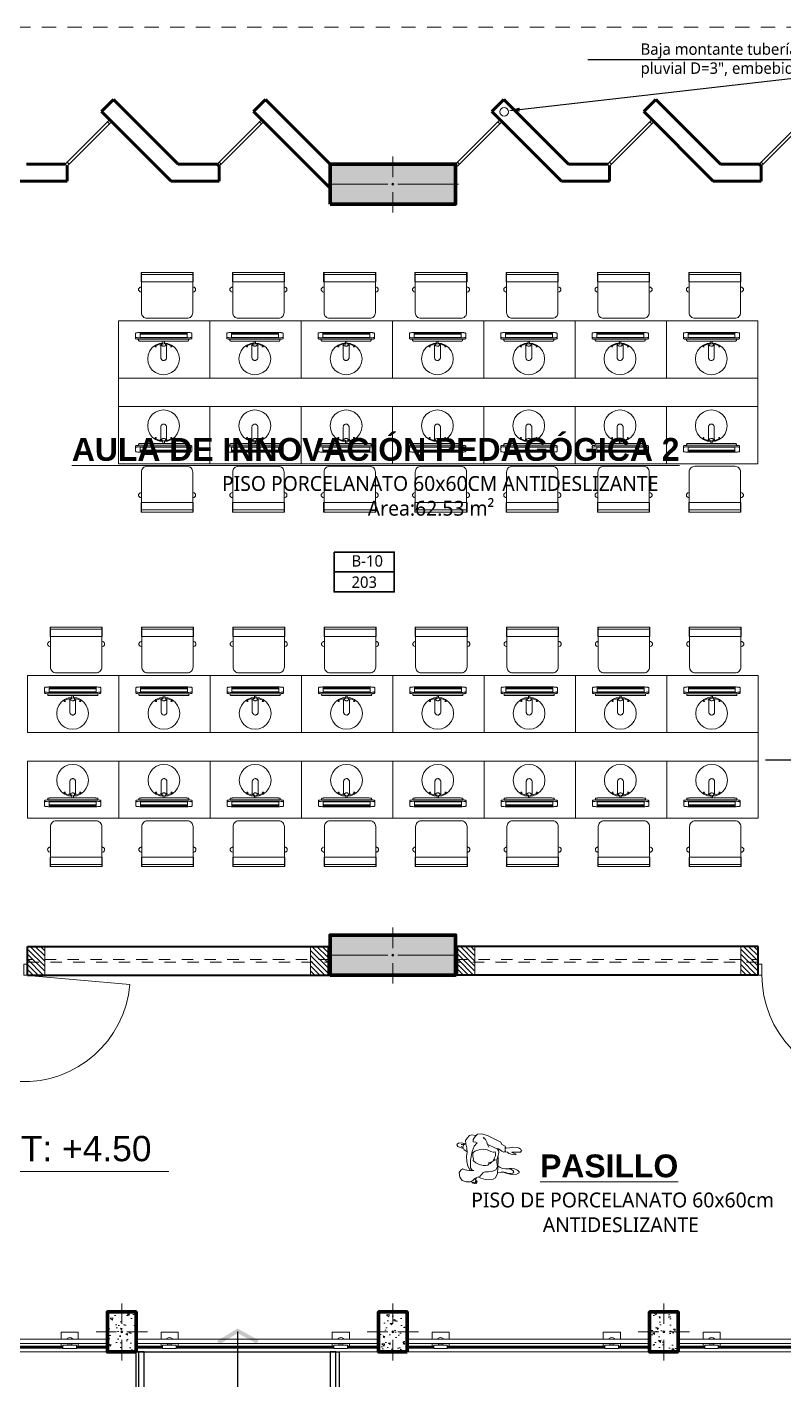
# Model space of a CAD drawing. Header units: metres. Extents: x 28 to 148, y 23 to 113.
# Drawn here: x 73.47 to 80.11, y 80.05 to 91.9 of the extents above; entities that cross this region are included whole.
import ezdxf
from ezdxf import colors
from ezdxf.entities.mleader import LeaderData, LeaderLine
from ezdxf.math import Vec2, Vec3

# ---------------------------------------------------------------- set-up
doc = ezdxf.new("R2010")
doc.units = ezdxf.units.M
doc.linetypes.add('DASHED2', pattern=[0.375, 0.25, -0.125])
doc.linetypes.add('HIDDEN2', pattern=[0.1875, 0.125, -0.0625])
for name, color, linetype, lineweight in [('05', 152, 'Continuous', 50), ('A-FLOR-HRAL', 11, 'Continuous', 9), ('COLUMNAS 50', 32, 'Continuous', 70), ('COLUMNETASSS', 211, 'Continuous', 20), ('Equipamiento SR', 23, 'Continuous', 0), ('GRAFO 0 BLANCO', 7, 'Continuous', 0), ('GRAFO 4', 7, 'Continuous', 30), ('GRAFO01', 7, 'Continuous', 0), ('I.S. CANALETAS', 12, 'Continuous', 0), ('letras sr', 7, 'Continuous', 5), ('Muebles fijos El', 101, 'Continuous', 0), ('muro bajo', 191, 'Continuous', 40), ('Muros el', 144, 'Continuous', 60), ('PERSONAS', 8, 'Continuous', 0), ('proyecciones', 1, 'DASHED2', 5), ('Puertas El', 21, 'Continuous', 15), ('TEXTO 100', 7, 'Continuous', 20), ('texturas', 252, 'Continuous', 0), ('Vanos', 140, 'Continuous', 5)]:
    doc.layers.add(name, color=color, linetype=linetype, lineweight=lineweight)
doc.styles.add('Generales', font='trebuc.ttf', dxfattribs={"height": 0.1})
doc.styles.add('JOS', font='arial.ttf', dxfattribs={"height": 1})
doc.styles.add('Santa Rosa 1 50', font='trebuc.ttf')
pattern_1 = [(315, (-56.79581, -66.131333), (0.0224506403, 0.0224506403), [])]

# ---------------------------------------------------------------- blocks, each defined once
blk = doc.blocks.new('A$C5A0F33B4')
at = {"layer": 'Puertas El', "linetype": 'Continuous'}
blk.add_line((1.12, 1.16), (1.218, 2.276), dxfattribs=at)
at = {"layer": 'Puertas El', "linetype": 'ByBlock'}
for p, q in [((1.005, 1.16), (1.005, 1.2)), ((1.005, 1.2), (1.12, 1.2)), ((1.12, 1.2), (1.005, 1.2)), ((1.12, 1.16), (1.005, 1.16)), ((1.12, 1.2), (1.12, 1.16)), ((1.005, 0), (1.005, 0.04)), ((1.005, 0.04), (1.12, 0.04)), ((1.12, 0), (1.005, 0)), ((1.12, 0), (1.005, 0)), ((1.12, 0), (1.005, 0)), ((1.12, 0.04), (1.12, 0))]:
    blk.add_line(p, q, dxfattribs=at)
blk.add_arc((1.12, 1.16), 1.12, 270, 85, dxfattribs=at)
blk = doc.blocks.new('Columna 1.10 x0.30')
at = {"true_color": 0xc7c8ca}
h = blk.add_hatch(color=9, dxfattribs=at)
h.dxf.hatch_style = 1
h.paths.add_polyline_path([(-234.849, 113.807), (-235.949, 113.807), (-235.949, 113.457), (-234.849, 113.457)])
h.paths.add_polyline_path([(-235.391, 113.632, -1), (-235.408, 113.632, -1)], flags=16)
at = {"layer": 'COLUMNAS 50', "color": 1, "linetype": 'Continuous', "lineweight": 5}
for p, q in [((-235.399, 113.873), (-235.399, 113.693)), ((-235.974, 113.632), (-235.444, 113.632)), ((-234.824, 113.632), (-235.354, 113.632)), ((-235.399, 113.562), (-235.399, 113.382))]:
    blk.add_line(p, q, dxfattribs=at)
at = {"layer": 'COLUMNAS 50', "linetype": 'Continuous'}
blk.add_lwpolyline([(-235.949, 113.457), (-234.849, 113.457), (-234.849, 113.807), (-235.949, 113.807)], close=True, dxfattribs=at)
at = {"layer": 'COLUMNAS 50', "color": 1, "linetype": 'Continuous', "lineweight": 5}
blk.add_circle((-235.399, 113.632), 0.00871, dxfattribs=at)
blk.add_point((-235.399, 113.632), dxfattribs=at)
blk = doc.blocks.new('columna pasillos')
at = {"layer": 'GRAFO 0 BLANCO'}
h = blk.add_hatch(dxfattribs=at)
h.set_pattern_fill('AR-CONC', color=256, scale=0.024, angle=-90)
h.set_pattern_definition([(320, (0, 0), (-0.015060515, -0.17214244), [0.018, -0.198]), (265, (0, 0), (0.18052611, 0.03330032), [0.0144, -0.1584]), (10.45144, (-0.00126, -0.01435), (0.1654656, -0.13884213), [0.01529765, -0.16827411]), (316.1842, (0.048, -7e-10), (-0.03972463, -0.25613792), [0.027, -0.297]), (6.63563, (0.0447, -0.02134), (0.23378846, -0.22431887), [0.02294648, -0.2524113]), (261.18416, (0.048, -7e-10), (0.23378846, -0.22431887), [0.0216, -0.2376]), (291, (0.036, -0.024), (-0.096628536, -0.14325769), [0.018, -0.198]), (236, (0.036, -0.024), (0.17403601, -0.05839568), [0.0144, -0.1584]), (341.45144, (0.02795, -0.03594), (0.07740747, -0.20165337), [0.01529765, -0.16827411]), (307.5, (0, 0), (0.079894525, -0.002918366), [0, -0.15648, 0, -0.1608, 0, -0.159]), (277.5, (0, 0), (0.09465881, -0.06313669), [0, -0.09168, 0, -0.15288, 0, -0.0606]), (237.5, (7e-10, 0.05352), (-0.005413171, -0.128117385), [0, -0.06, 0, -0.1872, 0, -0.2484]), (227.5, (1e-09, 0.07752), (0.024025194, -0.13996468), [0, -0.078, 0, -0.12432, 0, -0.1764])])
h.paths.add_polyline_path([(-235.535, 35.024), (-235.785, 35.024), (-235.785, 34.674), (-235.535, 34.674)])
h.paths.add_polyline_path([(-235.651, 34.849, -1), (-235.668, 34.849, -1)], flags=16)
at = {"layer": 'COLUMNAS 50', "color": 1, "linetype": 'Continuous', "lineweight": 9}
for p, q in [((-235.66, 35.099), (-235.66, 34.919)), ((-235.705, 34.849), (-235.885, 34.849)), ((-235.615, 34.849), (-235.435, 34.849)), ((-235.66, 34.779), (-235.66, 34.599))]:
    blk.add_line(p, q, dxfattribs=at)
at = {"layer": 'COLUMNAS 50', "linetype": 'Continuous'}
blk.add_lwpolyline([(-235.785, 35.024), (-235.535, 35.024), (-235.535, 34.674), (-235.785, 34.674)], close=True, dxfattribs=at)
at = {"layer": 'COLUMNAS 50', "color": 1, "linetype": 'Continuous', "lineweight": 9}
blk.add_circle((-235.66, 34.849), 0.00871, dxfattribs=at)
blk.add_point((-235.66, 34.849), dxfattribs=at)
blk = doc.blocks.new('A$C0FE24BB8')
at = {"color": 0, "linetype": 'ByBlock'}
for points in [[(0.266, 0.107), (0.242, 0.069), (0.212, 0.054), (0.197, 0.043), (0.182, 0.024), (0.16, 0.008), (0.125, 0.003), (0.09, 0.011), (0.066, 0.035), (0.054, 0.076), (0.066, 0.099), (0.081, 0.111), (0.102, 0.107), (0.118, 0.104), (0.141, 0.106), (0.178, 0.11), (0.16, 0.114), (0.148, 0.129), (0.145, 0.15), (0.138, 0.196), (0.142, 0.275), (0.152, 0.321), (0.175, 0.355), (0.164, 0.359), (0.14, 0.36), (0.137, 0.378), (0.149, 0.407), (0.168, 0.43), (0.201, 0.439), (0.256, 0.43), (0.324, 0.407), (0.379, 0.389), (0.392, 0.371), (0.423, 0.358), (0.432, 0.344), (0.463, 0.35), (0.491, 0.36), (0.529, 0.362), (0.547, 0.36), (0.55, 0.356), (0.558, 0.354), (0.562, 0.346), (0.569, 0.344), (0.571, 0.339), (0.566, 0.336), (0.562, 0.325), (0.524, 0.32), (0.491, 0.317), (0.487, 0.313), (0.514, 0.308), (0.528, 0.304), (0.524, 0.298), (0.495, 0.297), (0.463, 0.301), (0.451, 0.309), (0.433, 0.312), (0.427, 0.31), (0.419, 0.305), (0.4, 0.312), (0.368, 0.327), (0.346, 0.329), (0.269, 0.352)], [(0.151, 0.104), (0.123, 0.142), (0.109, 0.18), (0.099, 0.226), (0.1, 0.259), (0.091, 0.298), (0.077, 0.333), (0.072, 0.362), (0.083, 0.384), (0.1, 0.408), (0.118, 0.417), (0.151, 0.416)], [(0.228, 0.413), (0.225, 0.407), (0.242, 0.393), (0.259, 0.371), (0.267, 0.352), (0.281, 0.332)], [(0.062, 0.289), (0.034, 0.293), (0.011, 0.301), (0, 0.312), (0.003, 0.318), (0.014, 0.329), (0.042, 0.336), (0.072, 0.332)], [(0.066, 0.331), (0.05, 0.323), (0.038, 0.32)], [(0.058, 0.294), (0.052, 0.301), (0.039, 0.305)], [(0.096, 0.266), (0.072, 0.278), (0.057, 0.301), (0.058, 0.317), (0.073, 0.333)], [(0.373, 0.26), (0.379, 0.226), (0.383, 0.167), (0.387, 0.114), (0.375, 0.073), (0.356, 0.059), (0.292, 0.046), (0.248, 0.054), (0.229, 0.058)], [(0.356, 0.327), (0.368, 0.314), (0.375, 0.299), (0.37, 0.257), (0.365, 0.234), (0.368, 0.21), (0.379, 0.172), (0.368, 0.142), (0.337, 0.125), (0.309, 0.118), (0.281, 0.112), (0.271, 0.11)], [(0.422, 0.354), (0.427, 0.331), (0.427, 0.317), (0.422, 0.312)], [(0.303, 0.186), (0.313, 0.19), (0.32, 0.2), (0.326, 0.209)], [(0.337, 0.218), (0.337, 0.219), (0.349, 0.225), (0.35, 0.23), (0.346, 0.234), (0.342, 0.236)], [(0.385, 0.176), (0.403, 0.167), (0.425, 0.161), (0.453, 0.164), (0.482, 0.168), (0.506, 0.164), (0.522, 0.156), (0.527, 0.146), (0.522, 0.135), (0.505, 0.129), (0.48, 0.127), (0.46, 0.133), (0.441, 0.133), (0.418, 0.129), (0.389, 0.123)], [(0.436, 0.13), (0.463, 0.125), (0.51, 0.122), (0.554, 0.13), (0.574, 0.144), (0.574, 0.154), (0.558, 0.165), (0.531, 0.173), (0.505, 0.173), (0.484, 0.169)], [(0.169, 0.014), (0.184, 0), (0.189, 0.002), (0.186, 0.01), (0.199, 0), (0.204, 0.003), (0.201, 0.009), (0.214, 0.001), (0.219, 0.004), (0.204, 0.022), (0.22, 0.014), (0.22, 0.019), (0.197, 0.041)], [(0.201, 0.047), (0.209, 0.045), (0.211, 0.048), (0.208, 0.051)]]:
    blk.add_lwpolyline(points, dxfattribs=at)
blk.add_lwpolyline([(0.297, 0.196), (0.334, 0.213), (0.342, 0.24), (0.35, 0.264), (0.346, 0.287), (0.342, 0.297), (0.334, 0.295), (0.324, 0.294), (0.304, 0.297), (0.269, 0.305), (0.235, 0.306), (0.198, 0.295), (0.164, 0.279), (0.148, 0.262), (0.153, 0.23), (0.163, 0.213), (0.161, 0.198), (0.187, 0.18), (0.217, 0.168), (0.254, 0.165), (0.278, 0.169), (0.293, 0.175), (0.303, 0.183), (0.301, 0.19)], close=True, dxfattribs=at)
blk = doc.blocks.new('A$C313A4E3A')
at = {"rotation": 270}
blk.add_blockref('A$C0FE24BB8', (0, 0.574), dxfattribs=at)
blk = doc.blocks.new('Barandilla - 50 x 12mm-V17-Nivel 2')
at = {"layer": 'A-FLOR-HRAL'}
for p, q in [((-27, 93), (-88, 93)), ((-88, 93), (-88, 18)), ((-88, 18), (-88, -57)), ((34, 93), (13, 93)), ((25, 3), (25, 34)), ((27, 79), (57, 79)), ((27, 79), (27, -40)), ((57, 79), (57, -40)), ((-88, -57), (-27, -57)), ((13, -57), (34, -57)), ((57, -40), (27, -40))]:
    blk.add_line(p, q, dxfattribs=at)
for centre, radius, start, end in [((-1, 18), 39.4, 144.0345, 215.4043), ((-19, -78), 120, 93.5424, 96.3187), ((-19, -78), 120, 68.282, 74.1525), ((-18, 114), 120, 285.3761, 291.1568), ((-18, 114), 120, 263.1201, 266.0112)]:
    blk.add_arc(centre, radius, start, end, dxfattribs=at)
blk = doc.blocks.new('Barandilla - 50 x 12mm-V18-Nivel 2')
at = {"layer": 'A-FLOR-HRAL'}
for p, q in [((-27, 93), (-88, 93)), ((-88, 93), (-88, 18)), ((-88, 18), (-88, -57)), ((34, 93), (13, 93)), ((25, 3), (25, 34)), ((27, 79), (57, 79)), ((27, 79), (27, -40)), ((57, 79), (57, -40)), ((-88, -57), (-27, -57)), ((13, -57), (34, -57)), ((57, -40), (27, -40))]:
    blk.add_line(p, q, dxfattribs=at)
for centre, radius, start, end in [((-1, 18), 39.4, 144.0345, 215.4043), ((-19, -78), 120, 93.584, 96.3187), ((-19, -78), 120, 68.282, 74.2079), ((-18, 114), 120, 285.3267, 291.1568), ((-18, 114), 120, 263.1201, 265.9625)]:
    blk.add_arc(centre, radius, start, end, dxfattribs=at)
blk = doc.blocks.new('Barandilla - Barandilla-558475-Nivel 2')
at = {"layer": 'A-FLOR-HRAL'}
for p, q in [((64373, 72179), (62248, 72179)), ((62248, 72139), (64373, 72139)), ((62248, 72118), (62481, 72118)), ((62248, 72110), (62481, 72110)), ((62248, 72108), (62481, 72108)), ((62248, 72100), (62481, 72100)), ((62600, 72118), (63981, 72118)), ((62600, 72110), (63981, 72110)), ((62600, 72108), (63981, 72108)), ((62600, 72100), (63981, 72100)), ((64100, 72118), (64373, 72118)), ((64100, 72110), (64373, 72110)), ((64100, 72108), (64373, 72108)), ((64100, 72100), (64373, 72100))]:
    blk.add_line(p, q, dxfattribs=at)
at = {"extrusion": (0, 0, -1), "zscale": -1, "rotation": 270.0000000000002}
for name, p in [('Barandilla - 50 x 12mm-V17-Nivel 2', (-62560, 72152)), ('Barandilla - 50 x 12mm-V18-Nivel 2', (-64060, 72152))]:
    blk.add_blockref(name, p, dxfattribs=at)
blk = doc.blocks.new('Barandilla - 50 x 12mm-V13-Nivel 2')
at = {"layer": 'A-FLOR-HRAL'}
for p, q in [((-27, 93), (-88, 93)), ((-88, 93), (-88, 18)), ((-88, 18), (-88, -57)), ((34, 93), (13, 93)), ((25, 3), (25, 34)), ((27, 79), (57, 79)), ((27, 79), (27, -40)), ((57, 79), (57, -40)), ((-88, -57), (-27, -57)), ((13, -57), (34, -57)), ((57, -40), (27, -40))]:
    blk.add_line(p, q, dxfattribs=at)
for centre, radius, start, end in [((-1, 18), 39.4, 144.0345, 215.4043), ((-19, -78), 120, 93.5424, 96.3187), ((-19, -78), 120, 68.282, 74.1525), ((-18, 114), 120, 285.3761, 291.1568), ((-18, 114), 120, 263.1201, 266.0112)]:
    blk.add_arc(centre, radius, start, end, dxfattribs=at)
blk = doc.blocks.new('Barandilla - 50 x 12mm-V14-Nivel 2')
at = {"layer": 'A-FLOR-HRAL'}
for p, q in [((-27, 93), (-88, 93)), ((-88, 93), (-88, 18)), ((-88, 18), (-88, -57)), ((34, 93), (13, 93)), ((25, 3), (25, 34)), ((27, 79), (57, 79)), ((27, 79), (27, -40)), ((57, 79), (57, -40)), ((-88, -57), (-27, -57)), ((13, -57), (34, -57)), ((57, -40), (27, -40))]:
    blk.add_line(p, q, dxfattribs=at)
for centre, radius, start, end in [((-1, 18), 39.4, 144.0345, 215.4043), ((-19, -78), 120, 93.584, 96.3187), ((-19, -78), 120, 68.282, 74.2079), ((-18, 114), 120, 285.3267, 291.1568), ((-18, 114), 120, 263.1201, 265.9625)]:
    blk.add_arc(centre, radius, start, end, dxfattribs=at)
blk = doc.blocks.new('Barandilla - Barandilla-558557-Nivel 2')
at = {"layer": 'A-FLOR-HRAL'}
for p, q in [((66748, 72179), (64623, 72179)), ((64623, 72139), (66748, 72139)), ((64623, 72118), (64856, 72118)), ((64623, 72110), (64856, 72110)), ((64623, 72108), (64856, 72108)), ((64623, 72100), (64856, 72100)), ((64975, 72118), (66356, 72118)), ((64975, 72110), (66356, 72110)), ((64975, 72108), (66356, 72108)), ((64975, 72100), (66356, 72100)), ((66475, 72118), (66748, 72118)), ((66475, 72110), (66748, 72110)), ((66475, 72108), (66748, 72108)), ((66475, 72100), (66748, 72100))]:
    blk.add_line(p, q, dxfattribs=at)
at = {"extrusion": (0, 0, -1), "zscale": -1, "rotation": 270.0000000000002}
for name, p in [('Barandilla - 50 x 12mm-V13-Nivel 2', (-64935, 72152)), ('Barandilla - 50 x 12mm-V14-Nivel 2', (-66435, 72152))]:
    blk.add_blockref(name, p, dxfattribs=at)
blk = doc.blocks.new('Barandilla - Barandilla-558640-Nivel 2')
at = {"layer": 'A-FLOR-HRAL'}
for p, q in [((69123, 72179), (66998, 72179)), ((66998, 72139), (69123, 72139)), ((66998, 72118), (67231, 72118)), ((66998, 72110), (67231, 72110)), ((66998, 72108), (67231, 72108)), ((66998, 72100), (67231, 72100)), ((67350, 72118), (68731, 72118)), ((67350, 72110), (68731, 72110)), ((67350, 72108), (68731, 72108)), ((67350, 72100), (68731, 72100)), ((68850, 72118), (69123, 72118)), ((68850, 72110), (69123, 72110)), ((68850, 72108), (69123, 72108)), ((68850, 72100), (69123, 72100))]:
    blk.add_line(p, q, dxfattribs=at)
at = {"extrusion": (0, 0, -1), "zscale": -1, "rotation": 270.0000000000002}
for name, p in [('Barandilla - 50 x 12mm-V13-Nivel 2', (-67310, 72152)), ('Barandilla - 50 x 12mm-V14-Nivel 2', (-68810, 72152))]:
    blk.add_blockref(name, p, dxfattribs=at)
blk = doc.blocks.new('Barandilla - Barandilla-558708-Nivel 2')
at = {"layer": 'A-FLOR-HRAL'}
for p, q in [((71498, 72179), (69373, 72179)), ((69373, 72139), (71498, 72139)), ((69373, 72118), (69606, 72118)), ((69373, 72110), (69606, 72110)), ((69373, 72108), (69606, 72108)), ((69373, 72100), (69606, 72100)), ((69725, 72118), (71106, 72118)), ((69725, 72110), (71106, 72110)), ((69725, 72108), (71106, 72108)), ((69725, 72100), (71106, 72100)), ((71225, 72118), (71498, 72118)), ((71225, 72110), (71498, 72110)), ((71225, 72108), (71498, 72108)), ((71225, 72100), (71498, 72100))]:
    blk.add_line(p, q, dxfattribs=at)
at = {"extrusion": (0, 0, -1), "zscale": -1, "rotation": 270.0000000000002}
for name, p in [('Barandilla - 50 x 12mm-V17-Nivel 2', (-69685, 72152)), ('Barandilla - 50 x 12mm-V18-Nivel 2', (-71185, 72152))]:
    blk.add_blockref(name, p, dxfattribs=at)
blk = doc.blocks.new('A$C25F65E93')
at = {"layer": 'Equipamiento SR', "linetype": 'Continuous'}
for p, q in [((0.018, 0.478), (0, 0.478)), ((0, 0.022), (0, 0.478)), ((0.082, 0.478), (0.018, 0.478)), ((0.018, 0.022), (0.018, 0.478)), ((0.082, 0.022), (0.082, 0.478)), ((0.126, 0.478), (0.127, 0.482)), ((0.127, 0.482), (0.128, 0.486)), ((0.128, 0.486), (0.13, 0.49)), ((0.13, 0.49), (0.133, 0.493)), ((0.133, 0.493), (0.135, 0.496)), ((0.135, 0.496), (0.139, 0.498)), ((0.139, 0.498), (0.142, 0.5)), ((0.142, 0.5), (0.146, 0.5)), ((0.146, 0.5), (0.15, 0.5)), ((0.15, 0.5), (0.154, 0.5)), ((0.154, 0.5), (0.157, 0.498)), ((0.157, 0.498), (0.16, 0.496)), ((0.16, 0.496), (0.163, 0.493)), ((0.163, 0.493), (0.166, 0.49)), ((0.166, 0.49), (0.167, 0.488)), ((0.167, 0.488), (0.171, 0.478)), ((0.018, 0.022), (0, 0.022)), ((0.082, 0.022), (0.018, 0.022)), ((0.127, 0.019), (0.126, 0.022)), ((0.128, 0.015), (0.127, 0.019)), ((0.13, 0.011), (0.128, 0.015)), ((0.133, 0.007), (0.13, 0.011)), ((0.135, 0.005), (0.133, 0.007)), ((0.139, 0.002), (0.135, 0.005)), ((0.142, 0.001), (0.139, 0.002)), ((0.146, 0), (0.142, 0.001)), ((0.154, 0.001), (0.15, 0)), ((0.157, 0.002), (0.154, 0.001)), ((0.16, 0.005), (0.157, 0.002)), ((0.163, 0.007), (0.16, 0.005)), ((0.166, 0.011), (0.163, 0.007)), ((0.167, 0.013), (0.166, 0.011)), ((0.171, 0.022), (0.167, 0.013)), ((0.15, 0), (0.146, 0))]:
    blk.add_line(p, q, dxfattribs=at)
blk.add_lwpolyline([(0, 0.025), (0.35, 0.025, 0.414214), (0.4, 0.075), (0.4, 0.425, 0.414214), (0.35, 0.475), (0, 0.475), (0, 0.025)], format="xyb", dxfattribs=at)
blk = doc.blocks.new('A$C34F338A5')
at = {"layer": 'Muebles fijos El'}
for p, q in [((0.324, 0.598), (0.323, 0.594)), ((0.323, 0.594), (0.323, 0.591)), ((0.325, 0.609), (0.324, 0.607)), ((0.324, 0.607), (0.324, 0.604)), ((0.324, 0.604), (0.324, 0.601)), ((0.324, 0.601), (0.324, 0.598)), ((0.326, 0.614), (0.325, 0.613)), ((0.325, 0.613), (0.325, 0.611)), ((0.325, 0.611), (0.325, 0.609)), ((0.326, 0.614), (0.326, 0.614)), ((0.327, 0.614), (0.326, 0.614)), ((0.327, 0.614), (0.34, 0.614)), ((0.34, 0.614), (0.339, 0.608)), ((0.339, 0.608), (0.339, 0.6)), ((0.339, 0.6), (0.339, 0.593)), ((0.339, 0.593), (0.339, 0.587)), ((0.341, 0.626), (0.34, 0.621)), ((0.34, 0.621), (0.34, 0.614)), ((0.34, 0.614), (0.34, 0.614)), ((0.342, 0.635), (0.341, 0.631)), ((0.341, 0.631), (0.341, 0.626)), ((0.343, 0.638), (0.342, 0.635)), ((0.344, 0.64), (0.343, 0.638)), ((0.345, 0.642), (0.344, 0.64)), ((0.346, 0.642), (0.345, 0.642)), ((0.346, 0.642), (0.358, 0.642)), ((0.352, 0.608), (0.351, 0.6)), ((0.351, 0.6), (0.351, 0.593)), ((0.351, 0.593), (0.351, 0.587)), ((0.353, 0.621), (0.352, 0.614)), ((0.352, 0.614), (0.352, 0.608)), ((0.354, 0.631), (0.353, 0.626)), ((0.353, 0.626), (0.353, 0.621)), ((0.355, 0.635), (0.354, 0.631)), ((0.356, 0.638), (0.355, 0.635)), ((0.357, 0.642), (0.356, 0.64)), ((0.356, 0.64), (0.356, 0.638)), ((0.356, 0.601), (0.356, 0.19)), ((0.383, 0.601), (0.356, 0.601)), ((0.358, 0.642), (0.357, 0.642)), ((0.392, 0.642), (0.358, 0.642)), ((0.383, 0.598), (0.383, 0.601)), ((0.387, 0.601), (0.383, 0.601)), ((0.383, 0.594), (0.383, 0.598)), ((0.383, 0.591), (0.383, 0.594)), ((0.387, 0.601), (0.387, 0.6)), ((0.388, 0.601), (0.387, 0.601)), ((0.387, 0.6), (0.387, 0.593)), ((0.387, 0.593), (0.387, 0.587)), ((0.394, 0.601), (0.388, 0.601)), ((0.388, 0.601), (0.388, 0.19)), ((0.392, 0.642), (0.393, 0.642)), ((0.393, 0.642), (0.394, 0.64)), ((0.394, 0.64), (0.395, 0.638)), ((0.394, 0.601), (0.394, 0.19)), ((0.395, 0.638), (0.396, 0.635)), ((0.396, 0.635), (0.397, 0.631)), ((0.397, 0.631), (0.397, 0.626)), ((0.397, 0.626), (0.398, 0.621)), ((0.398, 0.621), (0.398, 0.614)), ((0.398, 0.614), (0.399, 0.608)), ((0.399, 0.608), (0.399, 0.6)), ((0.399, 0.6), (0.399, 0.593)), ((0.399, 0.593), (0.399, 0.587)), ((0.048, 0.463), (0.07, 0.492)), ((0.07, 0.492), (0.099, 0.514)), ((0.099, 0.514), (0.132, 0.528)), ((0.132, 0.528), (0.168, 0.533)), ((0.168, 0.533), (0.204, 0.528)), ((0.204, 0.528), (0.238, 0.514)), ((0.238, 0.514), (0.267, 0.492)), ((0.289, 0.463), (0.267, 0.492)), ((0.323, 0.591), (0.323, 0.587)), ((0.323, 0.587), (0.323, 0.401)), ((0.339, 0.587), (0.339, 0.203)), ((0.351, 0.587), (0.351, 0.203)), ((0.383, 0.587), (0.383, 0.591)), ((0.383, 0.203), (0.383, 0.587)), ((0.387, 0.587), (0.387, 0.203)), ((0.399, 0.587), (0.399, 0.203)), ((0.029, 0.394), (0.034, 0.43)), ((0.029, 0.394), (0.034, 0.358)), ((0.048, 0.463), (0.034, 0.43)), ((0.048, 0.324), (0.034, 0.358)), ((0.153, 0.399), (0.155, 0.403)), ((0.153, 0.394), (0.153, 0.399)), ((0.153, 0.394), (0.154, 0.389)), ((0.154, 0.389), (0.155, 0.384)), ((0.155, 0.403), (0.157, 0.407)), ((0.155, 0.384), (0.157, 0.38)), ((0.157, 0.407), (0.159, 0.41)), ((0.157, 0.38), (0.16, 0.378)), ((0.166, 0.416), (0.159, 0.41)), ((0.167, 0.372), (0.16, 0.378)), ((0.166, 0.416), (0.17, 0.419)), ((0.172, 0.37), (0.167, 0.372)), ((0.175, 0.42), (0.17, 0.419)), ((0.176, 0.369), (0.172, 0.37)), ((0.175, 0.42), (0.283, 0.42)), ((0.176, 0.369), (0.284, 0.369)), ((0.272, 0.465), (0.272, 0.466)), ((0.272, 0.466), (0.273, 0.466)), ((0.272, 0.464), (0.272, 0.465)), ((0.272, 0.463), (0.272, 0.464)), ((0.272, 0.462), (0.272, 0.463)), ((0.272, 0.461), (0.272, 0.462)), ((0.272, 0.46), (0.272, 0.461)), ((0.273, 0.459), (0.272, 0.46)), ((0.273, 0.466), (0.274, 0.467)), ((0.273, 0.466), (0.273, 0.466)), ((0.273, 0.458), (0.273, 0.459)), ((0.274, 0.456), (0.273, 0.458)), ((0.274, 0.467), (0.274, 0.467)), ((0.274, 0.467), (0.275, 0.467)), ((0.274, 0.456), (0.274, 0.456)), ((0.275, 0.467), (0.276, 0.466)), ((0.276, 0.466), (0.277, 0.466)), ((0.277, 0.466), (0.278, 0.465)), ((0.278, 0.465), (0.279, 0.465)), ((0.279, 0.465), (0.279, 0.464)), ((0.279, 0.464), (0.28, 0.463)), ((0.279, 0.399), (0.28, 0.403)), ((0.279, 0.399), (0.279, 0.394)), ((0.279, 0.394), (0.279, 0.389)), ((0.279, 0.389), (0.281, 0.384)), ((0.28, 0.463), (0.281, 0.462)), ((0.28, 0.403), (0.282, 0.407)), ((0.281, 0.462), (0.282, 0.461)), ((0.281, 0.384), (0.283, 0.38)), ((0.282, 0.461), (0.283, 0.459)), ((0.282, 0.461), (0.283, 0.46)), ((0.282, 0.407), (0.285, 0.41)), ((0.296, 0.428), (0.283, 0.459)), ((0.287, 0.419), (0.283, 0.42)), ((0.283, 0.38), (0.286, 0.378)), ((0.296, 0.359), (0.283, 0.328)), ((0.284, 0.369), (0.289, 0.37)), ((0.285, 0.41), (0.288, 0.412)), ((0.286, 0.378), (0.289, 0.376)), ((0.287, 0.425), (0.288, 0.419)), ((0.292, 0.417), (0.287, 0.419)), ((0.287, 0.362), (0.288, 0.37)), ((0.292, 0.413), (0.288, 0.412)), ((0.289, 0.463), (0.303, 0.43)), ((0.289, 0.376), (0.293, 0.375)), ((0.289, 0.37), (0.293, 0.373)), ((0.303, 0.358), (0.289, 0.324)), ((0.292, 0.417), (0.298, 0.411)), ((0.295, 0.413), (0.292, 0.413)), ((0.299, 0.378), (0.293, 0.373)), ((0.293, 0.375), (0.296, 0.376)), ((0.295, 0.413), (0.298, 0.411)), ((0.297, 0.388), (0.295, 0.389)), ((0.295, 0.389), (0.296, 0.388)), ((0.298, 0.412), (0.296, 0.428)), ((0.296, 0.388), (0.297, 0.388)), ((0.296, 0.376), (0.299, 0.378)), ((0.298, 0.377), (0.296, 0.359)), ((0.298, 0.4), (0.297, 0.4)), ((0.298, 0.4), (0.297, 0.4)), ((0.298, 0.411), (0.301, 0.408)), ((0.299, 0.4), (0.298, 0.4)), ((0.305, 0.388), (0.299, 0.388)), ((0.299, 0.378), (0.302, 0.381)), ((0.3, 0.401), (0.305, 0.401)), ((0.304, 0.404), (0.301, 0.408)), ((0.302, 0.381), (0.304, 0.385)), ((0.303, 0.43), (0.306, 0.401)), ((0.307, 0.388), (0.303, 0.358)), ((0.304, 0.404), (0.305, 0.401)), ((0.304, 0.385), (0.305, 0.388)), ((0.305, 0.401), (0.306, 0.401)), ((0.307, 0.388), (0.305, 0.388)), ((0.306, 0.401), (0.323, 0.401)), ((0.323, 0.388), (0.307, 0.388)), ((0.323, 0.401), (0.323, 0.388)), ((0.323, 0.388), (0.323, 0.203)), ((0.07, 0.295), (0.048, 0.324)), ((0.099, 0.273), (0.07, 0.295)), ((0.132, 0.259), (0.099, 0.273)), ((0.168, 0.255), (0.132, 0.259)), ((0.204, 0.259), (0.168, 0.255)), ((0.238, 0.273), (0.204, 0.259)), ((0.267, 0.295), (0.238, 0.273)), ((0.289, 0.324), (0.267, 0.295)), ((0.273, 0.329), (0.272, 0.327)), ((0.272, 0.327), (0.272, 0.326)), ((0.272, 0.326), (0.272, 0.325)), ((0.272, 0.325), (0.272, 0.324)), ((0.272, 0.324), (0.272, 0.323)), ((0.272, 0.323), (0.272, 0.322)), ((0.272, 0.322), (0.272, 0.322)), ((0.272, 0.322), (0.273, 0.321)), ((0.274, 0.331), (0.273, 0.33)), ((0.273, 0.33), (0.273, 0.329)), ((0.273, 0.321), (0.274, 0.321)), ((0.273, 0.321), (0.273, 0.321)), ((0.274, 0.332), (0.274, 0.331)), ((0.274, 0.321), (0.274, 0.321)), ((0.274, 0.321), (0.275, 0.321)), ((0.275, 0.321), (0.276, 0.321)), ((0.276, 0.321), (0.277, 0.321)), ((0.277, 0.321), (0.278, 0.322)), ((0.278, 0.322), (0.279, 0.323)), ((0.279, 0.324), (0.28, 0.325)), ((0.279, 0.323), (0.279, 0.324)), ((0.28, 0.325), (0.281, 0.326)), ((0.281, 0.326), (0.282, 0.327)), ((0.282, 0.327), (0.283, 0.328)), ((0.323, 0.2), (0.323, 0.203)), ((0.323, 0.196), (0.323, 0.2)), ((0.324, 0.193), (0.323, 0.196)), ((0.324, 0.189), (0.324, 0.193)), ((0.324, 0.186), (0.324, 0.189)), ((0.324, 0.184), (0.324, 0.186)), ((0.325, 0.181), (0.324, 0.184)), ((0.325, 0.179), (0.325, 0.181)), ((0.325, 0.178), (0.325, 0.179)), ((0.326, 0.177), (0.325, 0.178)), ((0.326, 0.176), (0.326, 0.177)), ((0.327, 0.176), (0.326, 0.176)), ((0.327, 0.176), (0.34, 0.176)), ((0.339, 0.197), (0.339, 0.203)), ((0.339, 0.19), (0.339, 0.197)), ((0.339, 0.183), (0.339, 0.19)), ((0.34, 0.176), (0.339, 0.183)), ((0.34, 0.17), (0.34, 0.176)), ((0.34, 0.176), (0.34, 0.176)), ((0.341, 0.164), (0.34, 0.17)), ((0.341, 0.159), (0.341, 0.164)), ((0.342, 0.155), (0.341, 0.159)), ((0.343, 0.152), (0.342, 0.155)), ((0.344, 0.15), (0.343, 0.152)), ((0.345, 0.149), (0.344, 0.15)), ((0.346, 0.149), (0.345, 0.149)), ((0.346, 0.149), (0.358, 0.149)), ((0.351, 0.197), (0.351, 0.203)), ((0.351, 0.19), (0.351, 0.197)), ((0.352, 0.183), (0.351, 0.19)), ((0.352, 0.176), (0.352, 0.183)), ((0.353, 0.17), (0.352, 0.176)), ((0.353, 0.164), (0.353, 0.17)), ((0.354, 0.159), (0.353, 0.164)), ((0.355, 0.155), (0.354, 0.159)), ((0.356, 0.152), (0.355, 0.155)), ((0.356, 0.19), (0.383, 0.19)), ((0.356, 0.15), (0.356, 0.152)), ((0.357, 0.149), (0.356, 0.15)), ((0.358, 0.149), (0.357, 0.149)), ((0.392, 0.149), (0.358, 0.149)), ((0.383, 0.203), (0.383, 0.2)), ((0.383, 0.2), (0.383, 0.196)), ((0.383, 0.196), (0.383, 0.193)), ((0.383, 0.193), (0.383, 0.19)), ((0.383, 0.19), (0.387, 0.19)), ((0.387, 0.197), (0.387, 0.203)), ((0.387, 0.19), (0.387, 0.197)), ((0.387, 0.19), (0.387, 0.19)), ((0.387, 0.19), (0.388, 0.19)), ((0.394, 0.19), (0.388, 0.19)), ((0.392, 0.149), (0.393, 0.149)), ((0.393, 0.149), (0.394, 0.15)), ((0.394, 0.15), (0.395, 0.152)), ((0.395, 0.152), (0.396, 0.155)), ((0.396, 0.155), (0.397, 0.159)), ((0.397, 0.164), (0.398, 0.17)), ((0.397, 0.159), (0.397, 0.164)), ((0.398, 0.176), (0.399, 0.183)), ((0.398, 0.17), (0.398, 0.176)), ((0.399, 0.197), (0.399, 0.203)), ((0.399, 0.19), (0.399, 0.197)), ((0.399, 0.183), (0.399, 0.19))]:
    blk.add_line(p, q, dxfattribs=at)
blk.add_lwpolyline([(0, 0.8), (0.5, 0.8), (0.5, 0), (0, 0), (0, 0.8)], dxfattribs=at)
at = {"layer": 'Muebles fijos El', "xscale": -1}
blk.add_blockref('A$C25F65E93', (0.923, 0.175), dxfattribs=at)

msp = doc.modelspace()

# ---------------------------------------------------------------- hatches: boundary and pattern name
at = {"true_color": 0x939598}
msp.add_hatch(color=252, dxfattribs=at).paths.add_polyline_path([(75.139, 80.393), (75.157, 80.363), (75.32, 80.461), (75.486, 80.369), (75.503, 80.4), (75.319, 80.502)])
at = {"layer": 'texturas', "true_color": 0x939598}
h = msp.add_hatch(dxfattribs=at)
h.set_pattern_fill('ANSI31', color=252, scale=0.01, angle=270)
h.set_pattern_definition([(315, (-60.56578, -66.131276), (0.0224506403, 0.0224506403), [])])
h.paths.add_polyline_path([(73.479, 83.847), (73.479, 83.597), (73.629, 83.597), (73.629, 83.847)])
h = msp.add_hatch(dxfattribs=at)
h.set_pattern_fill('ANSI31', color=252, scale=0.01, angle=270)
h.set_pattern_definition(pattern_1)
h.paths.add_polyline_path([(76.109, 83.847), (76.109, 83.597), (75.959, 83.597), (75.959, 83.847)])
h = msp.add_hatch(dxfattribs=at)
h.set_pattern_fill('ANSI31', color=252, scale=0.01, angle=270)
h.set_pattern_definition(pattern_1)
h.paths.add_polyline_path([(77.249, 83.847), (77.249, 83.597), (77.399, 83.597), (77.399, 83.847)])
h = msp.add_hatch(dxfattribs=at)
h.set_pattern_fill('ANSI31', color=252, scale=0.01, angle=270)
h.set_pattern_definition([(315, (-54.315778, -66.131276), (0.0224506403, 0.0224506403), [])])
h.paths.add_polyline_path([(79.729, 83.847), (79.729, 83.597), (79.879, 83.597), (79.879, 83.847)])

# ---------------------------------------------------------------- linework, layer by layer
at = {"color": 252, "true_color": 0x939598}
msp.add_line((75.319, 80.475), (75.319, 78.643), dxfattribs=at)
at = {"color": 9, "true_color": 0xc7c8ca}
msp.add_line((78.929, 80.297), (78.929, 80.297), dxfattribs=at)
at = {"color": 252, "true_color": 0x939598}
for points in [[(74.429, 78.897), (74.429, 80.297), (76.209, 80.297), (76.209, 78.897)], [(74.451, 78.897), (74.501, 78.897), (74.501, 80.297), (74.451, 80.297)], [(76.129, 78.897), (76.179, 78.897), (76.179, 80.297), (76.129, 80.297)]]:
    msp.add_lwpolyline(points, close=True, dxfattribs=at)
at = {"layer": '05'}
for points in [[(74.429, 80.647), (74.179, 80.647), (74.179, 80.297), (74.429, 80.297)], [(79.179, 80.647), (78.929, 80.647), (78.929, 80.297), (79.179, 80.297)]]:
    msp.add_lwpolyline(points, close=True, dxfattribs=at)
at = {"layer": 'COLUMNETASSS'}
for points in [[(73.479, 83.597), (73.629, 83.597), (73.629, 83.847), (73.479, 83.847)], [(76.109, 83.597), (75.959, 83.597), (75.959, 83.847), (76.109, 83.847)], [(77.249, 83.597), (77.399, 83.597), (77.399, 83.847), (77.249, 83.847)], [(79.729, 83.597), (79.879, 83.597), (79.879, 83.847), (79.729, 83.847)]]:
    msp.add_lwpolyline(points, close=True, dxfattribs=at)
at = {"layer": 'GRAFO 0 BLANCO'}
msp.add_line((86.079, 80.297), (57.779, 80.297), dxfattribs=at)
for points in [[(74.276, 88.574), (74.276, 88.824)], [(79.876, 88.574), (79.876, 88.824)], [(79.879, 85.72), (79.879, 85.46)]]:
    msp.add_lwpolyline(points, dxfattribs=at)
at = {"layer": 'GRAFO 0 BLANCO', "color": 1, "lineweight": 30}
msp.add_lwpolyline([(76.164, 87.3), (76.692, 87.3), (76.692, 86.952), (76.164, 86.952)], close=True, dxfattribs=at)
msp.add_lwpolyline([(76.692, 87.126), (76.164, 87.126)], dxfattribs=at)
at = {"layer": 'GRAFO 4', "linetype": 'Continuous'}
for p, q in [((73.809, 90.697), (73.827, 90.679)), ((75.139, 90.697), (75.157, 90.679)), ((78.559, 90.697), (78.577, 90.679))]:
    msp.add_line(p, q, dxfattribs=at)
at = {"layer": 'I.S. CANALETAS'}
msp.add_circle((77.655, 91.154), 0.0375, dxfattribs=at)
at = {"layer": 'muro bajo', "linetype": 'Continuous'}
for p, q in [((73.479, 83.847), (76.129, 83.847)), ((73.479, 83.597), (73.479, 83.847)), ((79.879, 83.847), (77.229, 83.847)), ((79.879, 83.597), (79.879, 83.847)), ((73.479, 83.597), (76.129, 83.597)), ((79.879, 83.597), (77.229, 83.597))]:
    msp.add_line(p, q, dxfattribs=at)
at = {"layer": 'Muros el', "ltscale": 0.05}
for p, q in [((73.827, 90.679), (73.827, 90.547)), ((75.139, 90.697), (75.157, 90.679)), ((75.157, 90.679), (75.157, 90.547)), ((78.577, 90.679), (78.577, 90.547)), ((79.889, 90.697), (79.907, 90.679)), ((79.889, 90.697), (79.907, 90.679)), ((79.907, 90.679), (79.907, 90.547)), ((73.407, 90.547), (73.827, 90.547)), ((78.157, 90.547), (78.577, 90.547))]:
    msp.add_line(p, q, dxfattribs=at)
for points in [[(74.233, 91.263), (74.127, 91.157)], [(74.799, 90.697), (74.233, 91.263)], [(75.563, 91.263), (75.457, 91.157)], [(76.129, 90.697), (75.563, 91.263)], [(77.653, 91.263), (77.547, 91.157)], [(78.219, 90.697), (77.653, 91.263)], [(78.983, 91.263), (78.877, 91.157)], [(79.549, 90.697), (78.983, 91.263)], [(74.127, 91.157), (74.737, 90.547)], [(75.457, 91.157), (76.129, 90.485)], [(77.547, 91.157), (78.157, 90.547)], [(78.877, 91.157), (79.487, 90.547)], [(73.809, 90.697), (73.469, 90.697)], [(74.799, 90.697), (75.139, 90.697)], [(78.559, 90.697), (78.219, 90.697)], [(79.549, 90.697), (79.889, 90.697)], [(74.737, 90.547), (75.157, 90.547)], [(79.487, 90.547), (79.907, 90.547)]]:
    msp.add_lwpolyline(points, dxfattribs=at)
at = {"layer": 'proyecciones', "linetype": 'HIDDEN2'}
msp.add_lwpolyline([(86.329, 90.697), (86.329, 91.897), (57.529, 91.897), (57.529, 90.697)], dxfattribs=at)
at = {"layer": 'TEXTO 100', "color": 7, "ltscale": 1.3}
msp.add_lwpolyline([(72.387, 81.878), (74.716, 81.878), (72.707, 81.878), (72.707, 82.198), (72.707, 81.558)], dxfattribs=at)
at = {"layer": 'Vanos', "color": 7, "linetype": 'Continuous'}
for p, q in [((73.809, 90.697), (74.198, 91.086)), ((73.844, 90.697), (74.198, 91.05)), ((74.198, 91.086), (74.18, 91.068)), ((74.18, 91.068), (74.198, 91.05)), ((74.198, 91.086), (74.216, 91.068)), ((74.198, 91.05), (74.216, 91.068)), ((75.139, 90.697), (75.528, 91.086)), ((75.174, 90.697), (75.528, 91.05)), ((75.528, 91.086), (75.51, 91.068)), ((75.51, 91.068), (75.528, 91.05)), ((75.528, 91.086), (75.546, 91.068)), ((75.528, 91.05), (75.546, 91.068)), ((77.229, 90.697), (77.618, 91.086)), ((77.264, 90.697), (77.618, 91.05)), ((77.618, 91.086), (77.6, 91.068)), ((77.6, 91.068), (77.618, 91.05)), ((77.618, 91.086), (77.636, 91.068)), ((77.618, 91.05), (77.636, 91.068)), ((78.559, 90.697), (78.948, 91.086)), ((78.594, 90.697), (78.948, 91.05)), ((78.948, 91.086), (78.93, 91.068)), ((78.93, 91.068), (78.948, 91.05)), ((78.948, 91.086), (78.966, 91.068)), ((78.948, 91.05), (78.966, 91.068)), ((79.889, 90.697), (80.278, 91.086)), ((79.924, 90.697), (80.278, 91.05)), ((73.844, 90.697), (73.827, 90.715)), ((73.827, 90.679), (73.844, 90.697)), ((75.174, 90.697), (75.157, 90.715)), ((75.157, 90.679), (75.174, 90.697)), ((77.247, 90.679), (77.229, 90.697)), ((77.264, 90.697), (77.247, 90.715)), ((77.247, 90.679), (77.264, 90.697)), ((78.594, 90.697), (78.577, 90.715)), ((78.577, 90.679), (78.594, 90.697)), ((79.924, 90.697), (79.907, 90.715)), ((79.907, 90.679), (79.924, 90.697))]:
    msp.add_line(p, q, dxfattribs=at)
at = {"layer": 'Vanos', "color": 7, "linetype": 'DASHED2', "ltscale": 0.3}
for p, q in [((76.129, 83.734), (73.479, 83.734)), ((73.479, 83.709), (76.129, 83.709)), ((77.229, 83.734), (79.879, 83.734)), ((79.879, 83.709), (77.229, 83.709))]:
    msp.add_line(p, q, dxfattribs=at)

# ---------------------------------------------------------------- block references
at = {"layer": 'A-FLOR-HRAL', "xscale": 0.001, "yscale": 0.001, "zscale": 0.001}
for name in ['Barandilla - Barandilla-558475-Nivel 2', 'Barandilla - Barandilla-558557-Nivel 2', 'Barandilla - Barandilla-558640-Nivel 2', 'Barandilla - Barandilla-558708-Nivel 2']:
    msp.add_blockref(name, (9.806, 8.231), dxfattribs=at)
at = {"layer": 'COLUMNAS 50'}
for p in [(312.078, -23.11), (312.078, -29.86)]:
    msp.add_blockref('Columna 1.10 x0.30', p, dxfattribs=at)
at = {"layer": 'COLUMNAS 50', "rotation": 180}
for p in [(-161.356, 115.321), (-158.981, 115.321), (-156.606, 115.321)]:
    msp.add_blockref('columna pasillos', p, dxfattribs=at)
at = {"layer": 'Muebles fijos El', "xscale": -1, "rotation": 270}
for p in [(74.276, 88.824), (75.076, 88.824), (75.876, 88.824), (76.676, 88.824), (77.476, 88.824), (78.276, 88.824), (79.076, 88.824), (73.479, 85.72), (74.279, 85.72), (75.079, 85.72), (75.879, 85.72), (76.679, 85.72), (77.479, 85.72), (78.279, 85.72), (79.079, 85.72)]:
    msp.add_blockref('A$C34F338A5', p, dxfattribs=at)
at = {"layer": 'Muebles fijos El', "rotation": 270}
for p in [(74.276, 88.574), (75.076, 88.574), (75.876, 88.574), (76.676, 88.574), (77.476, 88.574), (78.276, 88.574), (79.076, 88.574), (73.479, 85.47), (74.279, 85.47), (75.079, 85.47), (75.879, 85.47), (76.679, 85.47), (77.479, 85.47), (78.279, 85.47), (79.079, 85.47)]:
    msp.add_blockref('A$C34F338A5', p, dxfattribs=at)
at = {"layer": 'PERSONAS', "rotation": 82.16520881146454}
msp.add_blockref('A$C313A4E3A', (77.765, 81.722), dxfattribs=at)
at = {"layer": 'Puertas El', "xscale": 0.8333338593064922, "yscale": 0.8333338593064922, "zscale": 0.8333338593064922, "rotation": 270}
for p in [(72.479, 84.53), (79.879, 84.53)]:
    msp.add_blockref('A$C5A0F33B4', p, dxfattribs=at)

# ---------------------------------------------------------------- texts
at = {"layer": 'GRAFO01', "style": 'JOS'}
msp.add_text('NPT: +4.50', height=0.2218, rotation=0, dxfattribs=at).set_placement((72.989, 81.967))
at = {"layer": 'letras sr', "attachment_point": 1, "style": 'Santa Rosa 1 50'}
for s, width, insert, char_height in [('\\pi0.24788;{\\fSwis721 Ex BT|b1|i0|c0|p34;\\H0.95694x;\\LAULA DE INNOVACIÓN PEDAGÓGICA 2\\P\\pi1.56338;\\fTrebuchet MS|b0|i0|c0|p34;\\H0.65x;\\lPISO PORCELANATO 60x60CM ANTIDESLIZANTE\\P\\pi2.8408;Area:62.53 m²}', 6.82262, (73.619, 88.299), 0.209), ('B-10', 0.5528, (76.317, 87.273), 0.1), ('203', 0.5528, (76.317, 87.087), 0.1), ('\\pi1.03837;{\\fSwis721 Ex BT|b1|i0|c0|p34;\\H1.25913x;\\LPASILLO\\H0.7942x;\\P\\pi0.43521;\\fTrebuchet MS|b0|i0|c0|p34;\\H0.81843x;\\lPISO DE PORCELANATO 60x60cm\\P\\pi1.06227;ANTIDESLIZANTE}', 3.44388, (76.931, 82.026), 0.15884)]:
    msp.add_mtext_dynamic_manual_height_columns(s, width=width, gutter_width=1, heights=[0], dxfattribs=dict(at, insert=insert, char_height=char_height))

# ---------------------------------------------------------------- leaders
at = {"layer": 'letras sr'}
ml = msp.add_multileader_mtext('Standard', dxfattribs=at)
ml.set_content('{\\H0.86957x;Baja montante tubería de agua\\Ppluvial D=3", embebida en tabiquería}', color=256, style='Generales')
ml.set_leader_properties()
ml.build(insert=Vec2(0, 0))
ml.multileader.update_dxf_attribs({"text_right_attachment_type": 6, "dogleg_length": 0.36, "arrow_head_size": 0.1})
ctx = ml.context
ctx.base_point, ctx.char_height, ctx.arrow_head_size, ctx.landing_gap_size, ctx.plane_origin = Vec3(78.76, 91.682), 0.115, 0.1, 0.09, Vec3(78.032, 92.027)
ctx.right_attachment = 6
notes = []
notes.append((ctx, [(1, (1, 1, 0), (81.583, 91.611), (-1, 0), 0.36, [(0, [(77.691, 91.164)], 0, []), (1, [(82.408, 91.181)], 0, [])])]))
ctx.mtext.insert, ctx.mtext.rotation, ctx.mtext.flow_direction = Vec3(78.85, 91.754), 6.283185, 5
ml = msp.add_multileader_mtext('Standard', dxfattribs=at)
ml.set_content('{\\H0.86957x;Falsa columneta\\Pinstalaciones } ', color=256, style='Generales')
ml.set_leader_properties()
ml.build(insert=Vec2(0, 0))
ml.multileader.update_dxf_attribs({"text_right_attachment_type": 6, "dogleg_length": 0.36, "arrow_head_size": 0.18})
ctx = ml.context
ctx.base_point, ctx.char_height, ctx.arrow_head_size, ctx.landing_gap_size, ctx.plane_origin = Vec3(80.084, 85.555), 0.115, 0.18, 0.09, Vec3(81.425, 85.295)
ctx.right_attachment, ctx.text_align_type = 6, 2
notes.append((ctx, [(1, (1, 1, 0), (81.437, 85.478), (-1, 0), 0.183, [(0, [(81.701, 84.115)], 0, [])])]))
ctx.mtext.insert, ctx.mtext.alignment, ctx.mtext.flow_direction = Vec3(81.165, 85.613), 3, 5
for ctx, leaders in notes:
    for number, flags, end, landing, length, lines in leaders:
        leader = LeaderData()
        leader.index, (leader.has_last_leader_line, leader.has_dogleg_vector, leader.attachment_direction) = number, flags
        leader.last_leader_point, leader.dogleg_vector, leader.dogleg_length = Vec3(end), Vec3(landing), length
        for number, points, colour, breaks in lines:
            line = LeaderLine()
            line.index, line.vertices, line.color, line.breaks = number, Vec3.list(points), colors.encode_raw_color(colour), breaks
            leader.lines.append(line)
        ctx.leaders.append(leader)

doc.saveas('drawing.dxf')
